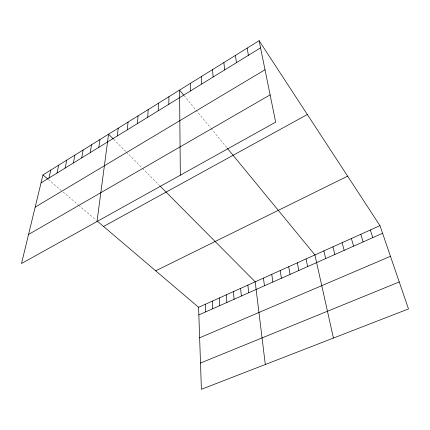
<?xml version="1.0" encoding="UTF-8"?>
<svg xmlns="http://www.w3.org/2000/svg" width="430" height="430" viewBox="0 0 430 430"><rect width="100%" height="100%" fill="white"/><g stroke="black" fill="none" stroke-linecap="round" stroke-linejoin="round"><path stroke-width="0.32" stroke-dasharray="2.15 1.61" d="M48.289 179.444L61.157 190.393M63.113 192.054L78.158 204.852M78.658 205.277L96.073 220.09M113.627 139.293L125.882 151.634M126.345 152.102L142.034 167.893M142.507 168.367L159.492 185.464M184.029 95.546L195.634 109.677M196.042 110.171L210.587 127.882M210.996 128.387L226.981 147.85"/><path stroke-width="0.64" d="M168.823 104.28L168.925 96.702M158.192 110.816L158.46 103.2M147.732 117.256L148.167 109.596M137.439 123.587L138.03 115.89M127.312 129.817L128.054 122.088M117.342 135.955L118.234 128.188M97.019 221.525L108.559 134.192L113.165 138.831M98.814 147.356L99.97 139.53M90.214 152.645L91.493 144.792M81.738 157.864L83.13 149.984M73.374 163.008L74.884 155.106M65.129 168.082L66.747 160.164M56.991 173.091L58.716 165.147M48.961 178.031L50.794 170.07M42.973 174.924L21.5 263.536L275.662 122.141L259.107 40.694L42.973 174.924L47.805 179.036M41.043 182.906L260.558 47.827M35.163 207.147L265.014 69.746M28.547 234.452L270.121 94.863M103.56 226.465L307.337 114.504M155.698 270.814L347.623 176.166M198.59 307.294L379.964 225.653L408.5 308.928L201.396 389.306L198.59 307.294L97.578 221.375M198.848 314.927L382.576 233.286M199.633 337.808L390.472 256.318M200.493 363.038L399.255 281.956M159.96 185.937L255.2 281.811L265.305 364.506M183.626 95.052L179.557 90.101L180.331 175.177M227.389 148.35L314.91 254.936L333.433 338.061M259.107 40.694L379.964 225.653M370.316 229.996L372.794 237.634M360.791 234.285L363.13 241.929M351.385 238.516L353.594 246.164M342.097 242.697L344.177 250.351M332.922 246.825L334.873 254.485M323.86 250.905L325.687 258.564M306.069 258.914L307.66 266.578M297.334 262.848L298.807 270.508M288.707 266.729L290.067 274.394M247.164 48.112L248.395 55.314M280.177 270.567L281.43 278.231M271.755 274.361L272.894 282.026M235.42 55.405L236.441 62.667M263.429 278.108L264.466 285.773M223.874 62.576L224.691 69.902M247.863 285.117L248.707 292.771M240.601 288.385L241.359 296.039M233.415 291.615L234.087 299.269M212.517 69.628L213.14 77.008M226.309 294.819L226.889 302.467M219.268 297.985L219.773 305.628M201.347 76.567L201.783 83.995M212.307 301.118L212.726 308.762M205.411 304.225L205.75 311.858M190.366 83.388L190.614 90.87"/></g></svg>
